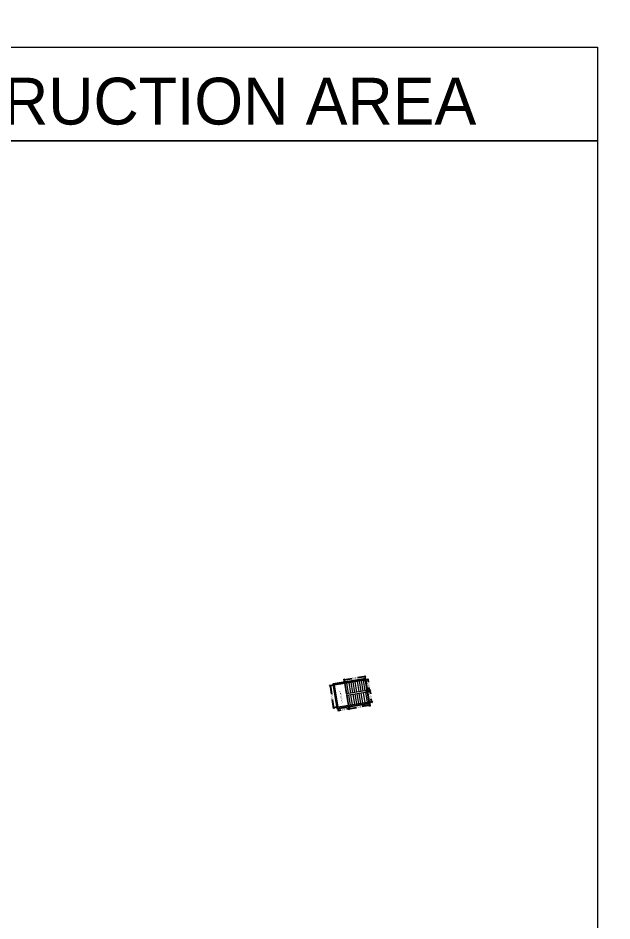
# Model space of a CAD drawing. Header units: metres. Extents: x 256329 to 886268, y -249371 to 355.
# Drawn here: x 286765.5 to 286850.1, y -1270.8 to -1142.3 of the extents above; entities that cross this region are included whole.
import ezdxf

# ---------------------------------------------------------------- set-up
doc = ezdxf.new("R2010")
doc.units = ezdxf.units.M
doc.header["$MEASUREMENT"] = 0
doc.header["$PDMODE"] = 35
doc.linetypes.add('CONTINOUS', pattern=[0])
doc.layers.get('0').update_dxf_attribs({"lineweight": 18})
doc.layers.get('Defpoints').update_dxf_attribs({"lineweight": 20})
doc.layers.add('A_TEXT', color=4, linetype='Continuous', lineweight=0, transparency=0.3)
doc.layers.add('BLK_2_FLR_3_STAIR_5', color=7, linetype='Continuous', plot=False)
for name, color, linetype, lineweight in [('BLK_2_FLR_3_STAIR_5_FLIGHT_1', 7, 'Continuous', 0), ('BLK_2_FLR_3_STAIR_5_FLIGHT_2', 7, 'Continuous', 0), ('BLK_2_FLR_3_STAIR_5_LANDING_1', 7, 'Continuous', 0)]:
    doc.layers.add(name, color=color, linetype=linetype, lineweight=lineweight)
doc.styles.add('Arial', font='arial.ttf')
doc.styles.get("Standard").update_dxf_attribs({"font": 'arial.ttf'})
doc.dimstyles.new('METRIC DIM', dxfattribs={"dimtxt": 0.23, "dimasz": 0.18, "dimexe": 0.1, "dimexo": 0.1, "dimgap": 0.09, "dimtad": 0, "dimzin": 0, "dimdsep": 46, "dimtxsty": 'Standard', "dimblk": 'OBLIQUE', "dimcen": 0, "dimdle": 0.1, "dimclrd": 147, "dimclre": 147, "dimclrt": 7, "dimadec": 0, "dimazin": 0, "dimtfac": 1, "dimtofl": 0, "dimtmove": 0, "dimatfit": 2, "dimfxl": 0.125, "dimtolj": 1, "dimtzin": 0, "dimarcsym": 0})

# ---------------------------------------------------------------- blocks, each defined once
blk = doc.blocks.new('_Oblique')
at = {"color": 0, "linetype": 'ByBlock', "lineweight": -2}
blk.add_line((-0.5, -0.5), (0.5, 0.5), dxfattribs=at)
blk = doc.blocks.new('*D1293')
at = {"layer": 'BLK_2_FLR_3_STAIR_5_FLIGHT_1', "color": 147, "lineweight": -2, "transparency": 16777216}
for p, q in [((286812.53365, -1240.623929), (286813.730191, -1240.432525)), ((286812.574821, -1240.248223), (286812.64819, -1240.706878)), ((286815.693477, -1240.118468), (286814.496936, -1240.309873)), ((286815.53716, -1239.774354), (286815.610528, -1240.233009))]:
    blk.add_line(p, q, dxfattribs=at)
at = {"layer": 'Defpoints', "color": 0, "linetype": 'CONTINOUS', "transparency": 16777216}
for p in [(286815.521364, -1239.675609, 101009.856447), (286812.559026, -1240.149479, 101009.856447), (286812.632394, -1240.608134)]:
    blk.add_point(p, dxfattribs=at)
at = {"layer": 'BLK_2_FLR_3_STAIR_5_FLIGHT_1', "color": 147, "linetype": 'CONTINOUS', "lineweight": -2, "transparency": 16777216, "xscale": 0.18, "yscale": 0.18, "zscale": 0.18}
for p, rotation in [((286812.632394, -1240.608134), 189.088307), ((286815.594733, -1240.134264), 9.088307)]:
    blk.add_blockref('_Oblique', p, dxfattribs=dict(at, rotation=rotation))
at = {"layer": 'BLK_2_FLR_3_STAIR_5_FLIGHT_1', "color": 7, "linetype": 'CONTINOUS', "transparency": 16777216, "insert": (286814.113564, -1240.371199), "char_height": 0.23, "attachment_point": 5, "rotation": 9.08830687}
blk.add_mtext('\\A1;3.00', dxfattribs=at)
blk = doc.blocks.new('*D1294')
at = {"layer": 'BLK_2_FLR_3_STAIR_5_FLIGHT_1', "color": 147, "lineweight": -2, "transparency": 16777216}
for p, q in [((286815.08871, -1238.227506), (286815.73581, -1238.123993)), ((286815.62127, -1238.041044), (286815.695767, -1238.506755)), ((286815.325371, -1239.706961), (286815.972471, -1239.603448)), ((286815.889522, -1239.717988), (286815.815025, -1239.252277))]:
    blk.add_line(p, q, dxfattribs=at)
at = {"layer": 'Defpoints', "color": 0, "linetype": 'CONTINOUS', "transparency": 16777216}
for p in [(286814.989966, -1238.243302, 101009.856447), (286815.637066, -1238.139789), (286815.226626, -1239.722757, 101009.856447)]:
    blk.add_point(p, dxfattribs=at)
at = {"layer": 'BLK_2_FLR_3_STAIR_5_FLIGHT_1', "color": 147, "linetype": 'CONTINOUS', "lineweight": -2, "transparency": 16777216, "xscale": 0.18, "yscale": 0.18, "zscale": 0.18}
for p, rotation in [((286815.637066, -1238.139789), 99.08830700000001), ((286815.873726, -1239.619243), 279.088307)]:
    blk.add_blockref('_Oblique', p, dxfattribs=dict(at, rotation=rotation))
at = {"layer": 'BLK_2_FLR_3_STAIR_5_FLIGHT_1', "color": 7, "linetype": 'CONTINOUS', "transparency": 16777216, "insert": (286815.755396, -1238.879516), "char_height": 0.23, "attachment_point": 5, "rotation": 279.08830687}
blk.add_mtext('\\A1;1.50', dxfattribs=at)
blk = doc.blocks.new('*D1295')
at = {"layer": 'BLK_2_FLR_3_STAIR_5_FLIGHT_2', "color": 147, "lineweight": -2, "transparency": 16777216}
for p, q in [((286814.81939, -1236.548975), (286815.42113, -1236.452718)), ((286815.30659, -1236.369769), (286815.381224, -1236.836337)), ((286815.056325, -1238.030144), (286815.658065, -1237.933887)), ((286815.575116, -1238.048427), (286815.500481, -1237.581859))]:
    blk.add_line(p, q, dxfattribs=at)
at = {"layer": 'Defpoints', "color": 0, "linetype": 'CONTINOUS', "transparency": 16777216}
for p in [(286814.720645, -1236.564771, 101009.856447), (286815.322385, -1236.468514), (286814.95758, -1238.04594, 101009.856447)]:
    blk.add_point(p, dxfattribs=at)
at = {"layer": 'BLK_2_FLR_3_STAIR_5_FLIGHT_2', "color": 147, "linetype": 'CONTINOUS', "lineweight": -2, "transparency": 16777216, "xscale": 0.18, "yscale": 0.18, "zscale": 0.18}
for p, rotation in [((286815.322385, -1236.468514), 99.08830700000001), ((286815.55932, -1237.949683), 279.088307)]:
    blk.add_blockref('_Oblique', p, dxfattribs=dict(at, rotation=rotation))
at = {"layer": 'BLK_2_FLR_3_STAIR_5_FLIGHT_2', "color": 7, "linetype": 'CONTINOUS', "transparency": 16777216, "insert": (286815.440853, -1237.209098), "char_height": 0.23, "attachment_point": 5, "rotation": 279.08830687}
blk.add_mtext('\\A1;1.50', dxfattribs=at)
blk = doc.blocks.new('*D1296')
at = {"layer": 'BLK_2_FLR_3_STAIR_5_FLIGHT_2', "color": 147, "lineweight": -2, "transparency": 16777216}
for p, q in [((286811.875813, -1236.511617), (286813.072367, -1236.320183)), ((286812.038041, -1236.892621), (286811.95876, -1236.397075)), ((286815.035663, -1236.006079), (286813.83911, -1236.197514)), ((286815.000402, -1236.418679), (286814.921121, -1235.923133))]:
    blk.add_line(p, q, dxfattribs=at)
at = {"layer": 'Defpoints', "color": 0, "linetype": 'CONTINOUS', "transparency": 16777216}
for p in [(286811.974558, -1236.495819), (286812.053839, -1236.991366, 101009.856447), (286815.0162, -1236.517424, 101009.856447)]:
    blk.add_point(p, dxfattribs=at)
at = {"layer": 'BLK_2_FLR_3_STAIR_5_FLIGHT_2', "color": 147, "linetype": 'CONTINOUS', "lineweight": -2, "transparency": 16777216, "xscale": 0.18, "yscale": 0.18, "zscale": 0.18}
for p, rotation in [((286811.974558, -1236.495819), 189.089603), ((286814.936919, -1236.021877), 9.089603)]:
    blk.add_blockref('_Oblique', p, dxfattribs=dict(at, rotation=rotation))
at = {"layer": 'BLK_2_FLR_3_STAIR_5_FLIGHT_2', "color": 7, "linetype": 'CONTINOUS', "transparency": 16777216, "insert": (286813.455738, -1236.258848), "char_height": 0.23, "attachment_point": 5, "rotation": 9.08960282}
blk.add_mtext('\\A1;3.00', dxfattribs=at)
blk = doc.blocks.new('*D1297')
at = {"layer": 'BLK_2_FLR_3_STAIR_5_LANDING_1', "color": 147, "lineweight": -2, "transparency": 16777216}
for p, q in [((286811.052481, -1240.860864), (286811.519049, -1240.78623)), ((286811.093652, -1240.485158), (286811.167021, -1240.943813)), ((286812.731139, -1240.592338), (286812.264571, -1240.666972)), ((286812.574821, -1240.248223), (286812.64819, -1240.706878))]:
    blk.add_line(p, q, dxfattribs=at)
at = {"layer": 'Defpoints', "color": 0, "linetype": 'CONTINOUS', "transparency": 16777216}
for p in [(286811.077857, -1240.386413, 101009.856447), (286811.151225, -1240.845068), (286812.559026, -1240.149479, 101009.856447)]:
    blk.add_point(p, dxfattribs=at)
at = {"layer": 'BLK_2_FLR_3_STAIR_5_LANDING_1', "color": 147, "linetype": 'CONTINOUS', "lineweight": -2, "transparency": 16777216, "xscale": 0.18, "yscale": 0.18, "zscale": 0.18}
for p, rotation in [((286811.151225, -1240.845068), 189.088307), ((286812.632394, -1240.608134), 9.088307)]:
    blk.add_blockref('_Oblique', p, dxfattribs=dict(at, rotation=rotation))
at = {"layer": 'BLK_2_FLR_3_STAIR_5_LANDING_1', "color": 7, "linetype": 'CONTINOUS', "transparency": 16777216, "insert": (286811.89181, -1240.726601), "char_height": 0.23, "attachment_point": 5, "rotation": 9.08830687}
blk.add_mtext('\\A1;1.50', dxfattribs=at)
blk = doc.blocks.new('*D1298')
at = {"layer": 'BLK_2_FLR_3_STAIR_5_LANDING_1', "color": 147, "lineweight": -2, "transparency": 16777216}
for p, q in [((286810.473925, -1237.244096), (286809.861146, -1237.342119)), ((286809.944095, -1237.227579), (286810.151158, -1238.522007)), ((286810.480873, -1240.583181), (286810.27381, -1239.288753)), ((286810.979112, -1240.402209), (286810.366333, -1240.500232))]:
    blk.add_line(p, q, dxfattribs=at)
at = {"layer": 'Defpoints', "color": 0, "linetype": 'CONTINOUS', "transparency": 16777216}
for p in [(286809.959891, -1237.326324), (286810.57267, -1237.228301, 101009.856447), (286811.077857, -1240.386413, 101009.856447)]:
    blk.add_point(p, dxfattribs=at)
at = {"layer": 'BLK_2_FLR_3_STAIR_5_LANDING_1', "color": 147, "linetype": 'CONTINOUS', "lineweight": -2, "transparency": 16777216, "xscale": 0.18, "yscale": 0.18, "zscale": 0.18}
for p, rotation in [((286809.959891, -1237.326324), 99.08830700000001), ((286810.465078, -1240.484436), 279.088307)]:
    blk.add_blockref('_Oblique', p, dxfattribs=dict(at, rotation=rotation))
at = {"layer": 'BLK_2_FLR_3_STAIR_5_LANDING_1', "color": 7, "linetype": 'CONTINOUS', "transparency": 16777216, "insert": (286810.212484, -1238.90538), "char_height": 0.23, "attachment_point": 5, "rotation": 279.08830687}
blk.add_mtext('\\A1;3.20', dxfattribs=at)

msp = doc.modelspace()

# ---------------------------------------------------------------- linework, layer by layer
at = {"elevation": 101311.467758}
for points in [[(286719.223832, -1146.46156), (286848.028982, -1146.46156), (286848.028982, -1430.405804), (286719.223832, -1430.405804)], [(286719.223832, -1159.807722), (286848.028982, -1159.807722)]]:
    msp.add_lwpolyline(points, close=True, dxfattribs=at)
at = {"layer": 'BLK_2_FLR_3_STAIR_5', "color": 7, "linetype": 'CONTINOUS', "elevation": 101009.856447}
msp.add_lwpolyline([(286815.545841, -1239.823601), (286814.992484, -1236.369379), (286814.992484, -1236.369379), (286810.397424, -1237.104427), (286810.953433, -1240.558224), (286815.545841, -1239.823601)], dxfattribs=at)
at = {"layer": 'BLK_2_FLR_3_STAIR_5_FLIGHT_1', "color": 3, "linetype": 'CONTINOUS'}
for p, q in [((286813.743961, -1239.959931, 101009.856447), (286813.507301, -1238.480476, 101009.856447)), ((286814.040195, -1239.912544, 101009.856447), (286813.803534, -1238.433089, 101009.856447)), ((286814.336429, -1239.865157, 101009.856447), (286814.099768, -1238.385702, 101009.856447)), ((286814.632663, -1239.81777, 101009.856447), (286814.396002, -1238.338315, 101009.856447)), ((286814.929153, -1239.770342, 101009.856447), (286814.692493, -1238.290887, 101009.856447)), ((286814.98847, -1238.243541, 101009.856447), (286815.22513, -1239.722996, 101009.856447)), ((286815.284703, -1238.196154, 101009.856447), (286815.521364, -1239.675609, 101009.856447)), ((286812.322365, -1238.670024, 101009.856447), (286812.559026, -1240.149479, 101009.856447)), ((286812.85526, -1240.102092, 101009.856447), (286812.618599, -1238.622637, 101009.856447)), ((286813.151493, -1240.054705, 101009.856447), (286812.914833, -1238.57525, 101009.856447)), ((286813.447727, -1240.007318, 101009.856447), (286813.211067, -1238.527863, 101009.856447))]:
    msp.add_line(p, q, dxfattribs=at)
at = {"layer": 'BLK_2_FLR_3_STAIR_5_FLIGHT_1', "linetype": 'CONTINOUS', "elevation": 101009.856447}
msp.add_lwpolyline([(286812.322365, -1238.670024), (286815.284703, -1238.196154), (286815.521364, -1239.675609), (286812.559026, -1240.149479), (286812.322365, -1238.670024)], dxfattribs=at)
at = {"layer": 'BLK_2_FLR_3_STAIR_5_FLIGHT_2', "color": 3, "linetype": 'CONTINOUS'}
for p, q in [((286812.290774, -1238.472535, 101009.856447), (286812.053839, -1236.991366, 101009.856447)), ((286812.587008, -1238.425148, 101009.856447), (286812.350073, -1236.943979, 101009.856447)), ((286812.883242, -1238.377761, 101009.856447), (286812.646307, -1236.896592, 101009.856447)), ((286813.179475, -1238.330374, 101009.856447), (286812.942541, -1236.849205, 101009.856447)), ((286813.475709, -1238.282987, 101009.856447), (286813.238774, -1236.801818, 101009.856447)), ((286813.771943, -1238.2356, 101009.856447), (286813.535008, -1236.754431, 101009.856447)), ((286814.068177, -1238.188213, 101009.856447), (286813.831242, -1236.707044, 101009.856447)), ((286814.364411, -1238.140826, 101009.856447), (286814.127476, -1236.659657, 101009.856447)), ((286814.660902, -1238.093398, 101009.856447), (286814.423967, -1236.612229, 101009.856447)), ((286814.956878, -1238.046052, 101009.856447), (286814.719944, -1236.564883, 101009.856447)), ((286815.253112, -1237.998665, 101009.856447), (286815.016177, -1236.517496, 101009.856447))]:
    msp.add_line(p, q, dxfattribs=at)
at = {"layer": 'BLK_2_FLR_3_STAIR_5_FLIGHT_2', "color": 7, "linetype": 'CONTINOUS', "elevation": 101009.856447}
msp.add_lwpolyline([(286812.053839, -1236.991366), (286815.016177, -1236.517496), (286815.253112, -1237.998665), (286812.290774, -1238.472535), (286812.053839, -1236.991366)], dxfattribs=at)
at = {"layer": 'BLK_2_FLR_3_STAIR_5_LANDING_1', "color": 7, "linetype": 'CONTINOUS', "elevation": 101009.856447}
msp.add_lwpolyline([(286810.57267, -1237.228301), (286812.053839, -1236.991366), (286812.559026, -1240.149479), (286811.077857, -1240.386413), (286810.57267, -1237.228301)], dxfattribs=at)

# ---------------------------------------------------------------- texts
at = {"layer": 'A_TEXT', "insert": (286869.246944, -1157.580514, 101311.467758), "char_height": 10, "width": 175.547662, "attachment_point": 9}
msp.add_mtext('\\pxqc;{\\fCentury Gothic|b0|i0|c0|p34;\\H0.66667x;CONSTRUCTION AREA}', dxfattribs=at)
at = {"layer": 'A_TEXT', "lineweight": 0, "insert": (286815.574452, -1239.556449, 101009.820904), "char_height": 0.2, "width": 2.485498, "attachment_point": 7, "rotation": 99.08830687, "style": 'Arial'}
msp.add_mtext('\\pxi2.2673;UP', dxfattribs=at)
at = {"layer": 'BLK_2_FLR_3_STAIR_5', "color": 7, "linetype": 'CONTINOUS', "insert": (286811.610029, -1239.844341), "char_height": 0.2, "attachment_point": 1, "rotation": 101.72227527}
msp.add_mtext_dynamic_manual_height_columns('FLR_HT_M=4', width=2.272281, gutter_width=0.405, heights=[0.300679], dxfattribs=at)

# ---------------------------------------------------------------- dimensions: what is measured, and where the dimension line sits
at = {"layer": 'BLK_2_FLR_3_STAIR_5_FLIGHT_1', "color": 2, "linetype": 'CONTINOUS'}
dim = msp.add_aligned_dim(p1=(286815.226626, -1239.722757, 101009.856447), p2=(286814.989966, -1238.243302, 101009.856447), distance=-0.655327, dimstyle='METRIC DIM', override={"dimfxl": 0.18}, dxfattribs=at)
dim.commit()
dim.dimension.update_dxf_attribs({"geometry": '*D1294', "text_midpoint": (286815.755396, -1238.879516)})
at = {"layer": 'BLK_2_FLR_3_STAIR_5_FLIGHT_1', "color": 1, "linetype": 'CONTINOUS'}
dim = msp.add_aligned_dim(p1=(286815.521364, -1239.675609, 101009.856447), p2=(286812.559026, -1240.149479, 101009.856447), distance=0.464486, dimstyle='METRIC DIM', override={"dimfxl": 0.18}, dxfattribs=at)
dim.commit()
dim.dimension.update_dxf_attribs({"geometry": '*D1293', "text_midpoint": (286814.113564, -1240.371199)})
at = {"layer": 'BLK_2_FLR_3_STAIR_5_FLIGHT_2', "color": 1, "linetype": 'CONTINOUS'}
dim = msp.add_aligned_dim(p1=(286815.0162, -1236.517424, 101009.856447), p2=(286812.053839, -1236.991366, 101009.856447), distance=-0.501849, dimstyle='METRIC DIM', override={"dimfxl": 0.18}, dxfattribs=at)
dim.commit()
dim.dimension.update_dxf_attribs({"geometry": '*D1296', "text_midpoint": (286813.455738, -1236.258848)})
at = {"layer": 'BLK_2_FLR_3_STAIR_5_FLIGHT_2', "color": 2, "linetype": 'CONTINOUS'}
dim = msp.add_aligned_dim(p1=(286814.95758, -1238.04594, 101009.856447), p2=(286814.720645, -1236.564771, 101009.856447), distance=-0.60939, dimstyle='METRIC DIM', override={"dimfxl": 0.18}, dxfattribs=at)
dim.commit()
dim.dimension.update_dxf_attribs({"geometry": '*D1295', "text_midpoint": (286815.440853, -1237.209098)})
at = {"layer": 'BLK_2_FLR_3_STAIR_5_LANDING_1', "color": 2, "linetype": 'CONTINOUS'}
dim = msp.add_aligned_dim(p1=(286811.077857, -1240.386413, 101009.856447), p2=(286810.57267, -1237.228301, 101009.856447), distance=0.62057, dimstyle='METRIC DIM', override={"dimfxl": 0.18}, dxfattribs=at)
dim.commit()
dim.dimension.update_dxf_attribs({"geometry": '*D1298', "text_midpoint": (286810.212484, -1238.90538)})
at = {"layer": 'BLK_2_FLR_3_STAIR_5_LANDING_1', "color": 1, "linetype": 'CONTINOUS'}
dim = msp.add_aligned_dim(p1=(286812.559026, -1240.149479, 101009.856447), p2=(286811.077857, -1240.386413, 101009.856447), distance=0.464486, dimstyle='METRIC DIM', override={"dimfxl": 0.18}, dxfattribs=at)
dim.commit()
dim.dimension.update_dxf_attribs({"geometry": '*D1297', "text_midpoint": (286811.89181, -1240.726601)})

doc.saveas('drawing.dxf')
